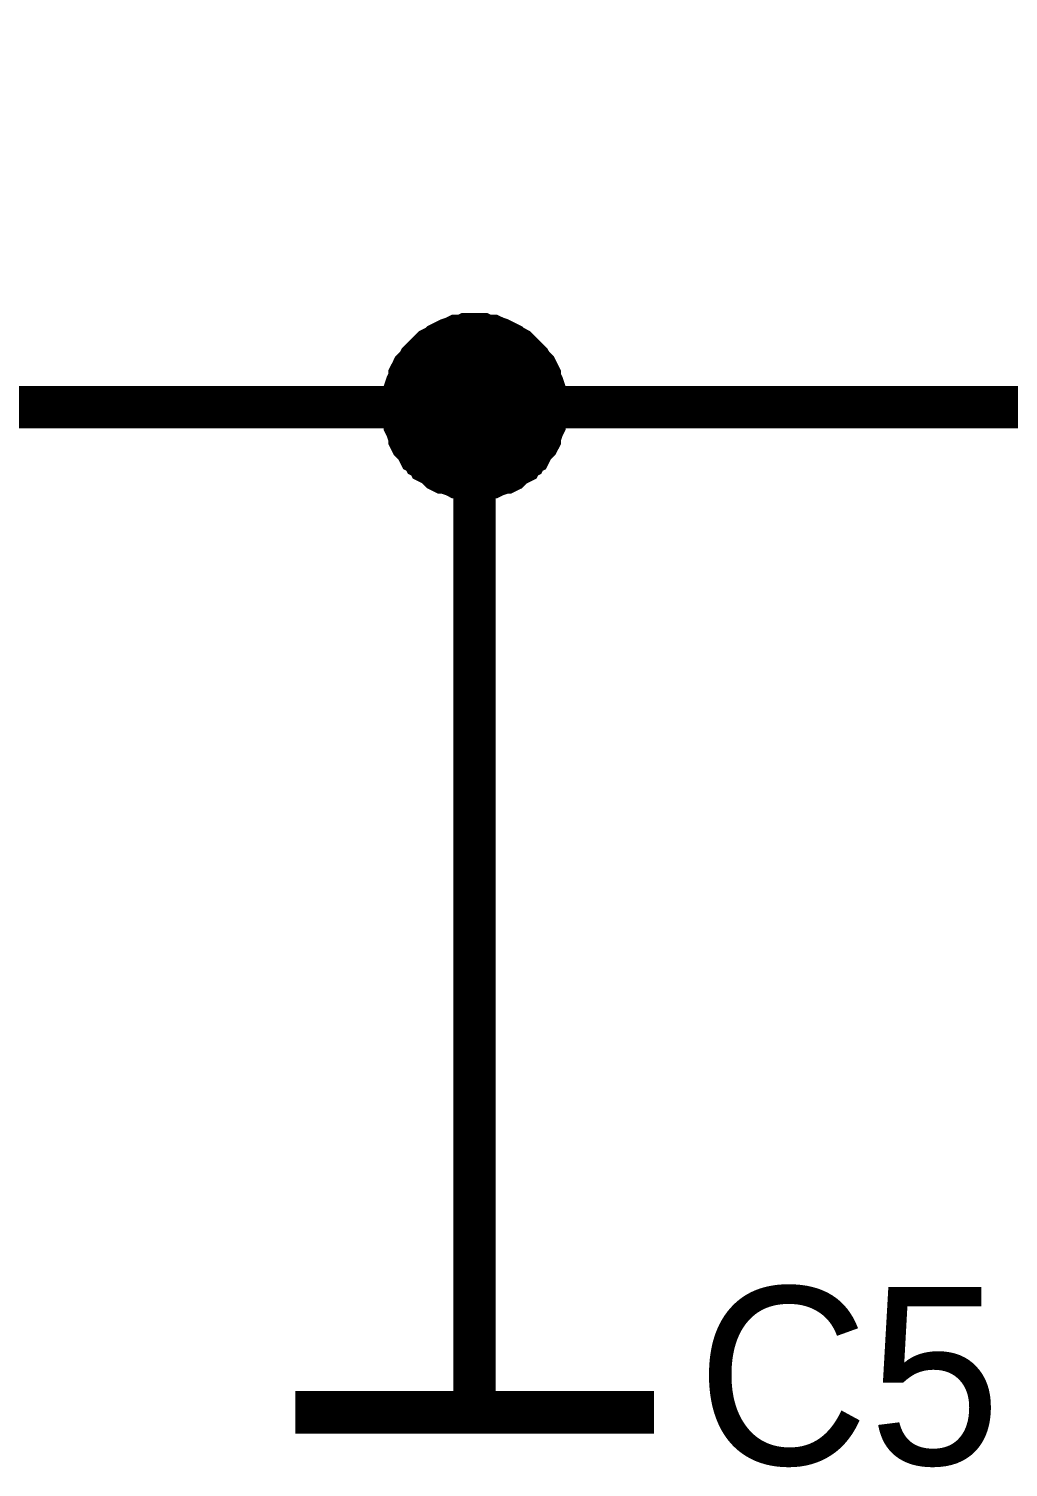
# Model space of a CAD drawing. Header units: millimetres. Extents: x 0 to 19, y 0 to 9.5.
# Drawn here: x 0.776 to 1.0487, y 7.5045 to 7.905 of the extents above; entities that cross this region are included whole.
import ezdxf

# ---------------------------------------------------------------- set-up
doc = ezdxf.new("R2010")
doc.units = ezdxf.units.MM
doc.header["$MEASUREMENT"] = 0
doc.layers.add('Sheet', color=255, linetype='Continuous')

msp = doc.modelspace()

# ---------------------------------------------------------------- linework, layer by layer
at = {"layer": 'Sheet'}
for points, const_width in [([(0.7003, 8.09985), (0.7003, 7.79966), (0.90013, 7.79966)], 0.0118), ([(0.88024, 7.79966), (0.88024, 7.80054), (0.88024, 7.80187), (0.88068, 7.80275), (0.88068, 7.80363), (0.88068, 7.80452), (0.88112, 7.80585), (0.88156, 7.80673), (0.882, 7.80761), (0.882, 7.8085), (0.88245, 7.80938), (0.88289, 7.81027), (0.88377, 7.81115), (0.88421, 7.81159), (0.88466, 7.81248), (0.88554, 7.81336), (0.88598, 7.8138), (0.88687, 7.81469), (0.88731, 7.81513), (0.88819, 7.81601), (0.88908, 7.81646), (0.88996, 7.8169), (0.8904, 7.81734), (0.89129, 7.81778), (0.89217, 7.81822), (0.89306, 7.81867), (0.89438, 7.81911), (0.89527, 7.81955), (0.89615, 7.81955), (0.89704, 7.81955), (0.89792, 7.81999), (0.89925, 7.81999), (0.90013, 7.81999)], 0.0118), ([(0.88024, 7.79966), (0.88024, 7.80054), (0.88024, 7.80187), (0.88068, 7.80275), (0.88068, 7.80363), (0.88068, 7.80452), (0.88112, 7.80585), (0.88156, 7.80673), (0.882, 7.80761), (0.882, 7.8085), (0.88245, 7.80938), (0.88289, 7.81027), (0.88377, 7.81115), (0.88421, 7.81159), (0.88466, 7.81248), (0.88554, 7.81336), (0.88598, 7.8138), (0.88687, 7.81469), (0.88731, 7.81513), (0.88819, 7.81601), (0.88908, 7.81646), (0.88996, 7.8169), (0.8904, 7.81734), (0.89129, 7.81778), (0.89217, 7.81822), (0.89306, 7.81867), (0.89438, 7.81911), (0.89527, 7.81955), (0.89615, 7.81955), (0.89704, 7.81955), (0.89792, 7.81999), (0.89925, 7.81999), (0.90013, 7.81999)], 0.0118), ([(0.88024, 7.79966), (0.88024, 7.80054), (0.88024, 7.80187), (0.88068, 7.80275), (0.88068, 7.80363), (0.88068, 7.80452), (0.88112, 7.80585), (0.88156, 7.80673), (0.882, 7.80761), (0.882, 7.8085), (0.88245, 7.80938), (0.88289, 7.81027), (0.88377, 7.81115), (0.88421, 7.81159), (0.88466, 7.81248), (0.88554, 7.81336), (0.88598, 7.8138), (0.88687, 7.81469), (0.88731, 7.81513), (0.88819, 7.81601), (0.88908, 7.81646), (0.88996, 7.8169), (0.8904, 7.81734), (0.89129, 7.81778), (0.89217, 7.81822), (0.89306, 7.81867), (0.89438, 7.81911), (0.89527, 7.81955), (0.89615, 7.81955), (0.89704, 7.81955), (0.89792, 7.81999), (0.89925, 7.81999), (0.90013, 7.81999)], 0.0118), ([(0.88024, 7.79966), (0.88024, 7.80054), (0.88024, 7.80187), (0.88068, 7.80275), (0.88068, 7.80363), (0.88068, 7.80452), (0.88112, 7.80585), (0.88156, 7.80673), (0.882, 7.80761), (0.882, 7.8085), (0.88245, 7.80938), (0.88289, 7.81027), (0.88377, 7.81115), (0.88421, 7.81159), (0.88466, 7.81248), (0.88554, 7.81336), (0.88598, 7.8138), (0.88687, 7.81469), (0.88731, 7.81513), (0.88819, 7.81601), (0.88908, 7.81646), (0.88996, 7.8169), (0.8904, 7.81734), (0.89129, 7.81778), (0.89217, 7.81822), (0.89306, 7.81867), (0.89438, 7.81911), (0.89527, 7.81955), (0.89615, 7.81955), (0.89704, 7.81955), (0.89792, 7.81999), (0.89925, 7.81999), (0.90013, 7.81999)], 0.0118), ([(0.90013, 7.81999), (0.90013, 7.81999)], 0.0118), ([(0.90013, 7.81999), (0.90101, 7.81999), (0.90234, 7.81999), (0.90323, 7.81955), (0.90411, 7.81955), (0.90499, 7.81955), (0.90588, 7.81911), (0.9072, 7.81867), (0.90809, 7.81822), (0.90897, 7.81778), (0.90986, 7.81734), (0.9103, 7.8169), (0.91118, 7.81646), (0.91207, 7.81601), (0.91295, 7.81513), (0.91339, 7.81469), (0.91428, 7.8138), (0.91472, 7.81336), (0.9156, 7.81248), (0.91605, 7.81159), (0.91649, 7.81115), (0.91737, 7.81027), (0.91781, 7.80938), (0.91826, 7.8085), (0.91826, 7.80761), (0.9187, 7.80673), (0.91914, 7.80585), (0.91958, 7.80452), (0.91958, 7.80363), (0.91958, 7.80275), (0.92003, 7.80187), (0.92003, 7.80054), (0.92003, 7.79966)], 0.0118), ([(0.90013, 7.81999), (0.90013, 7.81999)], 0.0118), ([(0.90013, 7.81999), (0.90101, 7.81999), (0.90234, 7.81999), (0.90323, 7.81955), (0.90411, 7.81955), (0.90499, 7.81955), (0.90588, 7.81911), (0.9072, 7.81867), (0.90809, 7.81822), (0.90897, 7.81778), (0.90986, 7.81734), (0.9103, 7.8169), (0.91118, 7.81646), (0.91207, 7.81601), (0.91295, 7.81513), (0.91339, 7.81469), (0.91428, 7.8138), (0.91472, 7.81336), (0.9156, 7.81248), (0.91605, 7.81159), (0.91649, 7.81115), (0.91737, 7.81027), (0.91781, 7.80938), (0.91826, 7.8085), (0.91826, 7.80761), (0.9187, 7.80673), (0.91914, 7.80585), (0.91958, 7.80452), (0.91958, 7.80363), (0.91958, 7.80275), (0.92003, 7.80187), (0.92003, 7.80054), (0.92003, 7.79966)], 0.0118), ([(0.90013, 7.81999), (0.90013, 7.81999)], 0.0118), ([(0.90013, 7.81999), (0.90101, 7.81999), (0.90234, 7.81999), (0.90323, 7.81955), (0.90411, 7.81955), (0.90499, 7.81955), (0.90588, 7.81911), (0.9072, 7.81867), (0.90809, 7.81822), (0.90897, 7.81778), (0.90986, 7.81734), (0.9103, 7.8169), (0.91118, 7.81646), (0.91207, 7.81601), (0.91295, 7.81513), (0.91339, 7.81469), (0.91428, 7.8138), (0.91472, 7.81336), (0.9156, 7.81248), (0.91605, 7.81159), (0.91649, 7.81115), (0.91737, 7.81027), (0.91781, 7.80938), (0.91826, 7.8085), (0.91826, 7.80761), (0.9187, 7.80673), (0.91914, 7.80585), (0.91958, 7.80452), (0.91958, 7.80363), (0.91958, 7.80275), (0.92003, 7.80187), (0.92003, 7.80054), (0.92003, 7.79966)], 0.0118), ([(0.90013, 7.81999), (0.90013, 7.81999)], 0.0118), ([(0.90013, 7.81999), (0.90101, 7.81999), (0.90234, 7.81999), (0.90323, 7.81955), (0.90411, 7.81955), (0.90499, 7.81955), (0.90588, 7.81911), (0.9072, 7.81867), (0.90809, 7.81822), (0.90897, 7.81778), (0.90986, 7.81734), (0.9103, 7.8169), (0.91118, 7.81646), (0.91207, 7.81601), (0.91295, 7.81513), (0.91339, 7.81469), (0.91428, 7.8138), (0.91472, 7.81336), (0.9156, 7.81248), (0.91605, 7.81159), (0.91649, 7.81115), (0.91737, 7.81027), (0.91781, 7.80938), (0.91826, 7.8085), (0.91826, 7.80761), (0.9187, 7.80673), (0.91914, 7.80585), (0.91958, 7.80452), (0.91958, 7.80363), (0.91958, 7.80275), (0.92003, 7.80187), (0.92003, 7.80054), (0.92003, 7.79966)], 0.0118), ([(0.88024, 7.79966), (0.88024, 7.80054), (0.88024, 7.80187), (0.88068, 7.80275), (0.88068, 7.80363), (0.88068, 7.80452), (0.88112, 7.80585), (0.88156, 7.80673), (0.882, 7.80761), (0.882, 7.8085), (0.88245, 7.80938), (0.88289, 7.81027), (0.88377, 7.81115), (0.88421, 7.81159), (0.88466, 7.81248), (0.88554, 7.81336), (0.88598, 7.8138), (0.88687, 7.81469), (0.88731, 7.81513), (0.88819, 7.81601), (0.88908, 7.81646), (0.88996, 7.8169), (0.8904, 7.81734), (0.89129, 7.81778), (0.89217, 7.81822), (0.89306, 7.81867), (0.89438, 7.81911), (0.89527, 7.81955), (0.89615, 7.81955), (0.89704, 7.81955), (0.89792, 7.81999), (0.89925, 7.81999), (0.90013, 7.81999)], 0.0039), ([(0.88024, 7.79966), (0.88024, 7.80054), (0.88024, 7.80187), (0.88068, 7.80275), (0.88068, 7.80363), (0.88068, 7.80452), (0.88112, 7.80585), (0.88156, 7.80673), (0.882, 7.80761), (0.882, 7.8085), (0.88245, 7.80938), (0.88289, 7.81027), (0.88377, 7.81115), (0.88421, 7.81159), (0.88466, 7.81248), (0.88554, 7.81336), (0.88598, 7.8138), (0.88687, 7.81469), (0.88731, 7.81513), (0.88819, 7.81601), (0.88908, 7.81646), (0.88996, 7.8169), (0.8904, 7.81734), (0.89129, 7.81778), (0.89217, 7.81822), (0.89306, 7.81867), (0.89438, 7.81911), (0.89527, 7.81955), (0.89615, 7.81955), (0.89704, 7.81955), (0.89792, 7.81999), (0.89925, 7.81999), (0.90013, 7.81999)], 0.0039), ([(0.88024, 7.79966), (0.88024, 7.80054), (0.88024, 7.80187), (0.88068, 7.80275), (0.88068, 7.80363), (0.88068, 7.80452), (0.88112, 7.80585), (0.88156, 7.80673), (0.882, 7.80761), (0.882, 7.8085), (0.88245, 7.80938), (0.88289, 7.81027), (0.88377, 7.81115), (0.88421, 7.81159), (0.88466, 7.81248), (0.88554, 7.81336), (0.88598, 7.8138), (0.88687, 7.81469), (0.88731, 7.81513), (0.88819, 7.81601), (0.88908, 7.81646), (0.88996, 7.8169), (0.8904, 7.81734), (0.89129, 7.81778), (0.89217, 7.81822), (0.89306, 7.81867), (0.89438, 7.81911), (0.89527, 7.81955), (0.89615, 7.81955), (0.89704, 7.81955), (0.89792, 7.81999), (0.89925, 7.81999), (0.90013, 7.81999)], 0.0039), ([(0.88024, 7.79966), (0.88024, 7.80054), (0.88024, 7.80187), (0.88068, 7.80275), (0.88068, 7.80363), (0.88068, 7.80452), (0.88112, 7.80585), (0.88156, 7.80673), (0.882, 7.80761), (0.882, 7.8085), (0.88245, 7.80938), (0.88289, 7.81027), (0.88377, 7.81115), (0.88421, 7.81159), (0.88466, 7.81248), (0.88554, 7.81336), (0.88598, 7.8138), (0.88687, 7.81469), (0.88731, 7.81513), (0.88819, 7.81601), (0.88908, 7.81646), (0.88996, 7.8169), (0.8904, 7.81734), (0.89129, 7.81778), (0.89217, 7.81822), (0.89306, 7.81867), (0.89438, 7.81911), (0.89527, 7.81955), (0.89615, 7.81955), (0.89704, 7.81955), (0.89792, 7.81999), (0.89925, 7.81999), (0.90013, 7.81999)], 0.0039), ([(0.90013, 7.81999), (0.90013, 7.81999)], 0.0039), ([(0.90013, 7.81999), (0.90101, 7.81999), (0.90234, 7.81999), (0.90323, 7.81955), (0.90411, 7.81955), (0.90499, 7.81955), (0.90588, 7.81911), (0.9072, 7.81867), (0.90809, 7.81822), (0.90897, 7.81778), (0.90986, 7.81734), (0.9103, 7.8169), (0.91118, 7.81646), (0.91207, 7.81601), (0.91295, 7.81513), (0.91339, 7.81469), (0.91428, 7.8138), (0.91472, 7.81336), (0.9156, 7.81248), (0.91605, 7.81159), (0.91649, 7.81115), (0.91737, 7.81027), (0.91781, 7.80938), (0.91826, 7.8085), (0.91826, 7.80761), (0.9187, 7.80673), (0.91914, 7.80585), (0.91958, 7.80452), (0.91958, 7.80363), (0.91958, 7.80275), (0.92003, 7.80187), (0.92003, 7.80054), (0.92003, 7.79966)], 0.0039), ([(0.90013, 7.81999), (0.90013, 7.81999)], 0.0039), ([(0.90013, 7.81999), (0.90101, 7.81999), (0.90234, 7.81999), (0.90323, 7.81955), (0.90411, 7.81955), (0.90499, 7.81955), (0.90588, 7.81911), (0.9072, 7.81867), (0.90809, 7.81822), (0.90897, 7.81778), (0.90986, 7.81734), (0.9103, 7.8169), (0.91118, 7.81646), (0.91207, 7.81601), (0.91295, 7.81513), (0.91339, 7.81469), (0.91428, 7.8138), (0.91472, 7.81336), (0.9156, 7.81248), (0.91605, 7.81159), (0.91649, 7.81115), (0.91737, 7.81027), (0.91781, 7.80938), (0.91826, 7.8085), (0.91826, 7.80761), (0.9187, 7.80673), (0.91914, 7.80585), (0.91958, 7.80452), (0.91958, 7.80363), (0.91958, 7.80275), (0.92003, 7.80187), (0.92003, 7.80054), (0.92003, 7.79966)], 0.0039), ([(0.90013, 7.81999), (0.90013, 7.81999)], 0.0039), ([(0.90013, 7.81999), (0.90101, 7.81999), (0.90234, 7.81999), (0.90323, 7.81955), (0.90411, 7.81955), (0.90499, 7.81955), (0.90588, 7.81911), (0.9072, 7.81867), (0.90809, 7.81822), (0.90897, 7.81778), (0.90986, 7.81734), (0.9103, 7.8169), (0.91118, 7.81646), (0.91207, 7.81601), (0.91295, 7.81513), (0.91339, 7.81469), (0.91428, 7.8138), (0.91472, 7.81336), (0.9156, 7.81248), (0.91605, 7.81159), (0.91649, 7.81115), (0.91737, 7.81027), (0.91781, 7.80938), (0.91826, 7.8085), (0.91826, 7.80761), (0.9187, 7.80673), (0.91914, 7.80585), (0.91958, 7.80452), (0.91958, 7.80363), (0.91958, 7.80275), (0.92003, 7.80187), (0.92003, 7.80054), (0.92003, 7.79966)], 0.0039), ([(0.90013, 7.81999), (0.90013, 7.81999)], 0.0039), ([(0.90013, 7.81999), (0.90101, 7.81999), (0.90234, 7.81999), (0.90323, 7.81955), (0.90411, 7.81955), (0.90499, 7.81955), (0.90588, 7.81911), (0.9072, 7.81867), (0.90809, 7.81822), (0.90897, 7.81778), (0.90986, 7.81734), (0.9103, 7.8169), (0.91118, 7.81646), (0.91207, 7.81601), (0.91295, 7.81513), (0.91339, 7.81469), (0.91428, 7.8138), (0.91472, 7.81336), (0.9156, 7.81248), (0.91605, 7.81159), (0.91649, 7.81115), (0.91737, 7.81027), (0.91781, 7.80938), (0.91826, 7.8085), (0.91826, 7.80761), (0.9187, 7.80673), (0.91914, 7.80585), (0.91958, 7.80452), (0.91958, 7.80363), (0.91958, 7.80275), (0.92003, 7.80187), (0.92003, 7.80054), (0.92003, 7.79966)], 0.0039), ([(0.90013, 7.77976), (0.89925, 7.77976), (0.89792, 7.77976), (0.89704, 7.7802), (0.89615, 7.7802), (0.89527, 7.7802), (0.89438, 7.78065), (0.89306, 7.78109), (0.89217, 7.78153), (0.89129, 7.78153), (0.8904, 7.78197), (0.88996, 7.78241), (0.88908, 7.7833), (0.88819, 7.78374), (0.88731, 7.78418), (0.88687, 7.78507), (0.88598, 7.78551), (0.88554, 7.78639), (0.88466, 7.78683), (0.88421, 7.78772), (0.88377, 7.7886), (0.88289, 7.78949), (0.88245, 7.78993), (0.882, 7.79081), (0.882, 7.7917), (0.88156, 7.79258), (0.88112, 7.79391), (0.88068, 7.79479), (0.88068, 7.79568), (0.88068, 7.79656), (0.88024, 7.79745), (0.88024, 7.79877), (0.88024, 7.79966)], 0.0118), ([(0.88024, 7.79966), (0.88024, 7.79966)], 0.0118), ([(0.90013, 7.77976), (0.89925, 7.77976), (0.89792, 7.77976), (0.89704, 7.7802), (0.89615, 7.7802), (0.89527, 7.7802), (0.89438, 7.78065), (0.89306, 7.78109), (0.89217, 7.78153), (0.89129, 7.78153), (0.8904, 7.78197), (0.88996, 7.78241), (0.88908, 7.7833), (0.88819, 7.78374), (0.88731, 7.78418), (0.88687, 7.78507), (0.88598, 7.78551), (0.88554, 7.78639), (0.88466, 7.78683), (0.88421, 7.78772), (0.88377, 7.7886), (0.88289, 7.78949), (0.88245, 7.78993), (0.882, 7.79081), (0.882, 7.7917), (0.88156, 7.79258), (0.88112, 7.79391), (0.88068, 7.79479), (0.88068, 7.79568), (0.88068, 7.79656), (0.88024, 7.79745), (0.88024, 7.79877), (0.88024, 7.79966)], 0.0118), ([(0.88024, 7.79966), (0.88024, 7.79966)], 0.0118), ([(0.90013, 7.77976), (0.89925, 7.77976), (0.89792, 7.77976), (0.89704, 7.7802), (0.89615, 7.7802), (0.89527, 7.7802), (0.89438, 7.78065), (0.89306, 7.78109), (0.89217, 7.78153), (0.89129, 7.78153), (0.8904, 7.78197), (0.88996, 7.78241), (0.88908, 7.7833), (0.88819, 7.78374), (0.88731, 7.78418), (0.88687, 7.78507), (0.88598, 7.78551), (0.88554, 7.78639), (0.88466, 7.78683), (0.88421, 7.78772), (0.88377, 7.7886), (0.88289, 7.78949), (0.88245, 7.78993), (0.882, 7.79081), (0.882, 7.7917), (0.88156, 7.79258), (0.88112, 7.79391), (0.88068, 7.79479), (0.88068, 7.79568), (0.88068, 7.79656), (0.88024, 7.79745), (0.88024, 7.79877), (0.88024, 7.79966)], 0.0118), ([(0.88024, 7.79966), (0.88024, 7.79966)], 0.0118), ([(0.90013, 7.77976), (0.89925, 7.77976), (0.89792, 7.77976), (0.89704, 7.7802), (0.89615, 7.7802), (0.89527, 7.7802), (0.89438, 7.78065), (0.89306, 7.78109), (0.89217, 7.78153), (0.89129, 7.78153), (0.8904, 7.78197), (0.88996, 7.78241), (0.88908, 7.7833), (0.88819, 7.78374), (0.88731, 7.78418), (0.88687, 7.78507), (0.88598, 7.78551), (0.88554, 7.78639), (0.88466, 7.78683), (0.88421, 7.78772), (0.88377, 7.7886), (0.88289, 7.78949), (0.88245, 7.78993), (0.882, 7.79081), (0.882, 7.7917), (0.88156, 7.79258), (0.88112, 7.79391), (0.88068, 7.79479), (0.88068, 7.79568), (0.88068, 7.79656), (0.88024, 7.79745), (0.88024, 7.79877), (0.88024, 7.79966)], 0.0118), ([(0.88024, 7.79966), (0.88024, 7.79966)], 0.0118), ([(0.90013, 7.59982), (0.90013, 7.79966), (1.20032, 7.79966), (1.20032, 7.59982)], 0.0118), ([(0.92003, 7.79966), (0.92003, 7.79877), (0.92003, 7.79745), (0.91958, 7.79656), (0.91958, 7.79568), (0.91958, 7.79479), (0.91914, 7.79391), (0.9187, 7.79258), (0.91826, 7.7917), (0.91826, 7.79081), (0.91781, 7.78993), (0.91737, 7.78949), (0.91649, 7.7886), (0.91605, 7.78772), (0.9156, 7.78683), (0.91472, 7.78639), (0.91428, 7.78551), (0.91339, 7.78507), (0.91295, 7.78418), (0.91207, 7.78374), (0.91118, 7.7833), (0.9103, 7.78241), (0.90986, 7.78197), (0.90897, 7.78153), (0.90809, 7.78153), (0.9072, 7.78109), (0.90588, 7.78065), (0.90499, 7.7802), (0.90411, 7.7802), (0.90323, 7.7802), (0.90234, 7.77976), (0.90101, 7.77976), (0.90013, 7.77976)], 0.0118), ([(0.92003, 7.79966), (0.92003, 7.79877), (0.92003, 7.79745), (0.91958, 7.79656), (0.91958, 7.79568), (0.91958, 7.79479), (0.91914, 7.79391), (0.9187, 7.79258), (0.91826, 7.7917), (0.91826, 7.79081), (0.91781, 7.78993), (0.91737, 7.78949), (0.91649, 7.7886), (0.91605, 7.78772), (0.9156, 7.78683), (0.91472, 7.78639), (0.91428, 7.78551), (0.91339, 7.78507), (0.91295, 7.78418), (0.91207, 7.78374), (0.91118, 7.7833), (0.9103, 7.78241), (0.90986, 7.78197), (0.90897, 7.78153), (0.90809, 7.78153), (0.9072, 7.78109), (0.90588, 7.78065), (0.90499, 7.7802), (0.90411, 7.7802), (0.90323, 7.7802), (0.90234, 7.77976), (0.90101, 7.77976), (0.90013, 7.77976)], 0.0118), ([(0.92003, 7.79966), (0.92003, 7.79877), (0.92003, 7.79745), (0.91958, 7.79656), (0.91958, 7.79568), (0.91958, 7.79479), (0.91914, 7.79391), (0.9187, 7.79258), (0.91826, 7.7917), (0.91826, 7.79081), (0.91781, 7.78993), (0.91737, 7.78949), (0.91649, 7.7886), (0.91605, 7.78772), (0.9156, 7.78683), (0.91472, 7.78639), (0.91428, 7.78551), (0.91339, 7.78507), (0.91295, 7.78418), (0.91207, 7.78374), (0.91118, 7.7833), (0.9103, 7.78241), (0.90986, 7.78197), (0.90897, 7.78153), (0.90809, 7.78153), (0.9072, 7.78109), (0.90588, 7.78065), (0.90499, 7.7802), (0.90411, 7.7802), (0.90323, 7.7802), (0.90234, 7.77976), (0.90101, 7.77976), (0.90013, 7.77976)], 0.0118), ([(0.92003, 7.79966), (0.92003, 7.79877), (0.92003, 7.79745), (0.91958, 7.79656), (0.91958, 7.79568), (0.91958, 7.79479), (0.91914, 7.79391), (0.9187, 7.79258), (0.91826, 7.7917), (0.91826, 7.79081), (0.91781, 7.78993), (0.91737, 7.78949), (0.91649, 7.7886), (0.91605, 7.78772), (0.9156, 7.78683), (0.91472, 7.78639), (0.91428, 7.78551), (0.91339, 7.78507), (0.91295, 7.78418), (0.91207, 7.78374), (0.91118, 7.7833), (0.9103, 7.78241), (0.90986, 7.78197), (0.90897, 7.78153), (0.90809, 7.78153), (0.9072, 7.78109), (0.90588, 7.78065), (0.90499, 7.7802), (0.90411, 7.7802), (0.90323, 7.7802), (0.90234, 7.77976), (0.90101, 7.77976), (0.90013, 7.77976)], 0.0118), ([(0.92003, 7.79966), (0.92003, 7.79966), (0.92003, 7.79966), (0.92003, 7.79966), (0.92003, 7.79966), (0.92003, 7.79966), (0.92003, 7.79966), (0.92003, 7.79966), (0.92003, 7.79966), (0.92003, 7.79966), (0.92003, 7.79966), (0.92003, 7.79966), (0.92003, 7.79966), (0.92003, 7.79966), (0.92003, 7.79966), (0.92003, 7.79966), (0.92003, 7.79966), (0.92003, 7.79966), (0.92003, 7.79966), (0.92003, 7.79966), (0.92003, 7.79966), (0.92003, 7.79966), (0.92003, 7.79966), (0.92003, 7.79966), (0.92003, 7.79966), (0.92003, 7.79966), (0.92003, 7.79966), (0.92003, 7.79966), (0.92003, 7.79966), (0.92003, 7.79966), (0.92003, 7.79966), (0.92003, 7.79966), (0.92003, 7.79966)], 0.0118), ([(0.92003, 7.79966), (0.92003, 7.79966)], 0.0118), ([(0.92003, 7.79966), (0.92003, 7.79966), (0.92003, 7.79966), (0.92003, 7.79966), (0.92003, 7.79966), (0.92003, 7.79966), (0.92003, 7.79966), (0.92003, 7.79966), (0.92003, 7.79966), (0.92003, 7.79966), (0.92003, 7.79966), (0.92003, 7.79966), (0.92003, 7.79966), (0.92003, 7.79966), (0.92003, 7.79966), (0.92003, 7.79966), (0.92003, 7.79966), (0.92003, 7.79966), (0.92003, 7.79966), (0.92003, 7.79966), (0.92003, 7.79966), (0.92003, 7.79966), (0.92003, 7.79966), (0.92003, 7.79966), (0.92003, 7.79966), (0.92003, 7.79966), (0.92003, 7.79966), (0.92003, 7.79966), (0.92003, 7.79966), (0.92003, 7.79966), (0.92003, 7.79966), (0.92003, 7.79966), (0.92003, 7.79966)], 0.0118), ([(0.92003, 7.79966), (0.92003, 7.79966)], 0.0118), ([(0.92003, 7.79966), (0.92003, 7.79966), (0.92003, 7.79966), (0.92003, 7.79966), (0.92003, 7.79966), (0.92003, 7.79966), (0.92003, 7.79966), (0.92003, 7.79966), (0.92003, 7.79966), (0.92003, 7.79966), (0.92003, 7.79966), (0.92003, 7.79966), (0.92003, 7.79966), (0.92003, 7.79966), (0.92003, 7.79966), (0.92003, 7.79966), (0.92003, 7.79966), (0.92003, 7.79966), (0.92003, 7.79966), (0.92003, 7.79966), (0.92003, 7.79966), (0.92003, 7.79966), (0.92003, 7.79966), (0.92003, 7.79966), (0.92003, 7.79966), (0.92003, 7.79966), (0.92003, 7.79966), (0.92003, 7.79966), (0.92003, 7.79966), (0.92003, 7.79966), (0.92003, 7.79966), (0.92003, 7.79966), (0.92003, 7.79966)], 0.0118), ([(0.92003, 7.79966), (0.92003, 7.79966)], 0.0118), ([(0.92003, 7.79966), (0.92003, 7.79966), (0.92003, 7.79966), (0.92003, 7.79966), (0.92003, 7.79966), (0.92003, 7.79966), (0.92003, 7.79966), (0.92003, 7.79966), (0.92003, 7.79966), (0.92003, 7.79966), (0.92003, 7.79966), (0.92003, 7.79966), (0.92003, 7.79966), (0.92003, 7.79966), (0.92003, 7.79966), (0.92003, 7.79966), (0.92003, 7.79966), (0.92003, 7.79966), (0.92003, 7.79966), (0.92003, 7.79966), (0.92003, 7.79966), (0.92003, 7.79966), (0.92003, 7.79966), (0.92003, 7.79966), (0.92003, 7.79966), (0.92003, 7.79966), (0.92003, 7.79966), (0.92003, 7.79966), (0.92003, 7.79966), (0.92003, 7.79966), (0.92003, 7.79966), (0.92003, 7.79966), (0.92003, 7.79966)], 0.0118), ([(0.92003, 7.79966), (0.92003, 7.79966)], 0.0118), ([(0.90013, 7.77976), (0.89925, 7.77976), (0.89792, 7.77976), (0.89704, 7.7802), (0.89615, 7.7802), (0.89527, 7.7802), (0.89438, 7.78065), (0.89306, 7.78109), (0.89217, 7.78153), (0.89129, 7.78153), (0.8904, 7.78197), (0.88996, 7.78241), (0.88908, 7.7833), (0.88819, 7.78374), (0.88731, 7.78418), (0.88687, 7.78507), (0.88598, 7.78551), (0.88554, 7.78639), (0.88466, 7.78683), (0.88421, 7.78772), (0.88377, 7.7886), (0.88289, 7.78949), (0.88245, 7.78993), (0.882, 7.79081), (0.882, 7.7917), (0.88156, 7.79258), (0.88112, 7.79391), (0.88068, 7.79479), (0.88068, 7.79568), (0.88068, 7.79656), (0.88024, 7.79745), (0.88024, 7.79877), (0.88024, 7.79966)], 0.0039), ([(0.88024, 7.79966), (0.88024, 7.79966)], 0.0039), ([(0.90013, 7.77976), (0.89925, 7.77976), (0.89792, 7.77976), (0.89704, 7.7802), (0.89615, 7.7802), (0.89527, 7.7802), (0.89438, 7.78065), (0.89306, 7.78109), (0.89217, 7.78153), (0.89129, 7.78153), (0.8904, 7.78197), (0.88996, 7.78241), (0.88908, 7.7833), (0.88819, 7.78374), (0.88731, 7.78418), (0.88687, 7.78507), (0.88598, 7.78551), (0.88554, 7.78639), (0.88466, 7.78683), (0.88421, 7.78772), (0.88377, 7.7886), (0.88289, 7.78949), (0.88245, 7.78993), (0.882, 7.79081), (0.882, 7.7917), (0.88156, 7.79258), (0.88112, 7.79391), (0.88068, 7.79479), (0.88068, 7.79568), (0.88068, 7.79656), (0.88024, 7.79745), (0.88024, 7.79877), (0.88024, 7.79966)], 0.0039), ([(0.88024, 7.79966), (0.88024, 7.79966)], 0.0039), ([(0.90013, 7.77976), (0.89925, 7.77976), (0.89792, 7.77976), (0.89704, 7.7802), (0.89615, 7.7802), (0.89527, 7.7802), (0.89438, 7.78065), (0.89306, 7.78109), (0.89217, 7.78153), (0.89129, 7.78153), (0.8904, 7.78197), (0.88996, 7.78241), (0.88908, 7.7833), (0.88819, 7.78374), (0.88731, 7.78418), (0.88687, 7.78507), (0.88598, 7.78551), (0.88554, 7.78639), (0.88466, 7.78683), (0.88421, 7.78772), (0.88377, 7.7886), (0.88289, 7.78949), (0.88245, 7.78993), (0.882, 7.79081), (0.882, 7.7917), (0.88156, 7.79258), (0.88112, 7.79391), (0.88068, 7.79479), (0.88068, 7.79568), (0.88068, 7.79656), (0.88024, 7.79745), (0.88024, 7.79877), (0.88024, 7.79966)], 0.0039), ([(0.88024, 7.79966), (0.88024, 7.79966)], 0.0039), ([(0.90013, 7.77976), (0.89925, 7.77976), (0.89792, 7.77976), (0.89704, 7.7802), (0.89615, 7.7802), (0.89527, 7.7802), (0.89438, 7.78065), (0.89306, 7.78109), (0.89217, 7.78153), (0.89129, 7.78153), (0.8904, 7.78197), (0.88996, 7.78241), (0.88908, 7.7833), (0.88819, 7.78374), (0.88731, 7.78418), (0.88687, 7.78507), (0.88598, 7.78551), (0.88554, 7.78639), (0.88466, 7.78683), (0.88421, 7.78772), (0.88377, 7.7886), (0.88289, 7.78949), (0.88245, 7.78993), (0.882, 7.79081), (0.882, 7.7917), (0.88156, 7.79258), (0.88112, 7.79391), (0.88068, 7.79479), (0.88068, 7.79568), (0.88068, 7.79656), (0.88024, 7.79745), (0.88024, 7.79877), (0.88024, 7.79966)], 0.0039), ([(0.88024, 7.79966), (0.88024, 7.79966)], 0.0039), ([(0.92003, 7.79966), (0.92003, 7.79877), (0.92003, 7.79745), (0.91958, 7.79656), (0.91958, 7.79568), (0.91958, 7.79479), (0.91914, 7.79391), (0.9187, 7.79258), (0.91826, 7.7917), (0.91826, 7.79081), (0.91781, 7.78993), (0.91737, 7.78949), (0.91649, 7.7886), (0.91605, 7.78772), (0.9156, 7.78683), (0.91472, 7.78639), (0.91428, 7.78551), (0.91339, 7.78507), (0.91295, 7.78418), (0.91207, 7.78374), (0.91118, 7.7833), (0.9103, 7.78241), (0.90986, 7.78197), (0.90897, 7.78153), (0.90809, 7.78153), (0.9072, 7.78109), (0.90588, 7.78065), (0.90499, 7.7802), (0.90411, 7.7802), (0.90323, 7.7802), (0.90234, 7.77976), (0.90101, 7.77976), (0.90013, 7.77976)], 0.0039), ([(0.92003, 7.79966), (0.92003, 7.79877), (0.92003, 7.79745), (0.91958, 7.79656), (0.91958, 7.79568), (0.91958, 7.79479), (0.91914, 7.79391), (0.9187, 7.79258), (0.91826, 7.7917), (0.91826, 7.79081), (0.91781, 7.78993), (0.91737, 7.78949), (0.91649, 7.7886), (0.91605, 7.78772), (0.9156, 7.78683), (0.91472, 7.78639), (0.91428, 7.78551), (0.91339, 7.78507), (0.91295, 7.78418), (0.91207, 7.78374), (0.91118, 7.7833), (0.9103, 7.78241), (0.90986, 7.78197), (0.90897, 7.78153), (0.90809, 7.78153), (0.9072, 7.78109), (0.90588, 7.78065), (0.90499, 7.7802), (0.90411, 7.7802), (0.90323, 7.7802), (0.90234, 7.77976), (0.90101, 7.77976), (0.90013, 7.77976)], 0.0039), ([(0.92003, 7.79966), (0.92003, 7.79877), (0.92003, 7.79745), (0.91958, 7.79656), (0.91958, 7.79568), (0.91958, 7.79479), (0.91914, 7.79391), (0.9187, 7.79258), (0.91826, 7.7917), (0.91826, 7.79081), (0.91781, 7.78993), (0.91737, 7.78949), (0.91649, 7.7886), (0.91605, 7.78772), (0.9156, 7.78683), (0.91472, 7.78639), (0.91428, 7.78551), (0.91339, 7.78507), (0.91295, 7.78418), (0.91207, 7.78374), (0.91118, 7.7833), (0.9103, 7.78241), (0.90986, 7.78197), (0.90897, 7.78153), (0.90809, 7.78153), (0.9072, 7.78109), (0.90588, 7.78065), (0.90499, 7.7802), (0.90411, 7.7802), (0.90323, 7.7802), (0.90234, 7.77976), (0.90101, 7.77976), (0.90013, 7.77976)], 0.0039), ([(0.92003, 7.79966), (0.92003, 7.79877), (0.92003, 7.79745), (0.91958, 7.79656), (0.91958, 7.79568), (0.91958, 7.79479), (0.91914, 7.79391), (0.9187, 7.79258), (0.91826, 7.7917), (0.91826, 7.79081), (0.91781, 7.78993), (0.91737, 7.78949), (0.91649, 7.7886), (0.91605, 7.78772), (0.9156, 7.78683), (0.91472, 7.78639), (0.91428, 7.78551), (0.91339, 7.78507), (0.91295, 7.78418), (0.91207, 7.78374), (0.91118, 7.7833), (0.9103, 7.78241), (0.90986, 7.78197), (0.90897, 7.78153), (0.90809, 7.78153), (0.9072, 7.78109), (0.90588, 7.78065), (0.90499, 7.7802), (0.90411, 7.7802), (0.90323, 7.7802), (0.90234, 7.77976), (0.90101, 7.77976), (0.90013, 7.77976)], 0.0039), ([(0.92003, 7.79966), (0.92003, 7.79966), (0.92003, 7.79966), (0.92003, 7.79966), (0.92003, 7.79966), (0.92003, 7.79966), (0.92003, 7.79966), (0.92003, 7.79966), (0.92003, 7.79966), (0.92003, 7.79966), (0.92003, 7.79966), (0.92003, 7.79966), (0.92003, 7.79966), (0.92003, 7.79966), (0.92003, 7.79966), (0.92003, 7.79966), (0.92003, 7.79966), (0.92003, 7.79966), (0.92003, 7.79966), (0.92003, 7.79966), (0.92003, 7.79966), (0.92003, 7.79966), (0.92003, 7.79966), (0.92003, 7.79966), (0.92003, 7.79966), (0.92003, 7.79966), (0.92003, 7.79966), (0.92003, 7.79966), (0.92003, 7.79966), (0.92003, 7.79966), (0.92003, 7.79966), (0.92003, 7.79966), (0.92003, 7.79966)], 0.0039), ([(0.92003, 7.79966), (0.92003, 7.79966)], 0.0039), ([(0.92003, 7.79966), (0.92003, 7.79966), (0.92003, 7.79966), (0.92003, 7.79966), (0.92003, 7.79966), (0.92003, 7.79966), (0.92003, 7.79966), (0.92003, 7.79966), (0.92003, 7.79966), (0.92003, 7.79966), (0.92003, 7.79966), (0.92003, 7.79966), (0.92003, 7.79966), (0.92003, 7.79966), (0.92003, 7.79966), (0.92003, 7.79966), (0.92003, 7.79966), (0.92003, 7.79966), (0.92003, 7.79966), (0.92003, 7.79966), (0.92003, 7.79966), (0.92003, 7.79966), (0.92003, 7.79966), (0.92003, 7.79966), (0.92003, 7.79966), (0.92003, 7.79966), (0.92003, 7.79966), (0.92003, 7.79966), (0.92003, 7.79966), (0.92003, 7.79966), (0.92003, 7.79966), (0.92003, 7.79966), (0.92003, 7.79966)], 0.0039), ([(0.92003, 7.79966), (0.92003, 7.79966)], 0.0039), ([(0.92003, 7.79966), (0.92003, 7.79966), (0.92003, 7.79966), (0.92003, 7.79966), (0.92003, 7.79966), (0.92003, 7.79966), (0.92003, 7.79966), (0.92003, 7.79966), (0.92003, 7.79966), (0.92003, 7.79966), (0.92003, 7.79966), (0.92003, 7.79966), (0.92003, 7.79966), (0.92003, 7.79966), (0.92003, 7.79966), (0.92003, 7.79966), (0.92003, 7.79966), (0.92003, 7.79966), (0.92003, 7.79966), (0.92003, 7.79966), (0.92003, 7.79966), (0.92003, 7.79966), (0.92003, 7.79966), (0.92003, 7.79966), (0.92003, 7.79966), (0.92003, 7.79966), (0.92003, 7.79966), (0.92003, 7.79966), (0.92003, 7.79966), (0.92003, 7.79966), (0.92003, 7.79966), (0.92003, 7.79966), (0.92003, 7.79966)], 0.0039), ([(0.92003, 7.79966), (0.92003, 7.79966)], 0.0039), ([(0.92003, 7.79966), (0.92003, 7.79966), (0.92003, 7.79966), (0.92003, 7.79966), (0.92003, 7.79966), (0.92003, 7.79966), (0.92003, 7.79966), (0.92003, 7.79966), (0.92003, 7.79966), (0.92003, 7.79966), (0.92003, 7.79966), (0.92003, 7.79966), (0.92003, 7.79966), (0.92003, 7.79966), (0.92003, 7.79966), (0.92003, 7.79966), (0.92003, 7.79966), (0.92003, 7.79966), (0.92003, 7.79966), (0.92003, 7.79966), (0.92003, 7.79966), (0.92003, 7.79966), (0.92003, 7.79966), (0.92003, 7.79966), (0.92003, 7.79966), (0.92003, 7.79966), (0.92003, 7.79966), (0.92003, 7.79966), (0.92003, 7.79966), (0.92003, 7.79966), (0.92003, 7.79966), (0.92003, 7.79966), (0.92003, 7.79966)], 0.0039), ([(0.92003, 7.79966), (0.92003, 7.79966)], 0.0039), ([(0.90013, 7.57993), (0.90013, 7.59982)], 0.0118), ([(0.90013, 7.57993), (0.90013, 7.5198)], 0.0118), ([(0.85017, 7.5198), (0.95009, 7.5198)], 0.0118)]:
    msp.add_lwpolyline(points, dxfattribs=dict(at, const_width=const_width))
at = {"layer": 'Sheet', "const_width": 0.02}
msp.add_lwpolyline([(0.89, 7.8, 1), (0.91, 7.8, 1)], format="xyb", close=True, dxfattribs=at)

# ---------------------------------------------------------------- texts
at = {"layer": 'Sheet'}
msp.add_text('C5', height=0.049516, dxfattribs=at).set_placement((0.96203, 7.50521))

doc.saveas('drawing.dxf')
